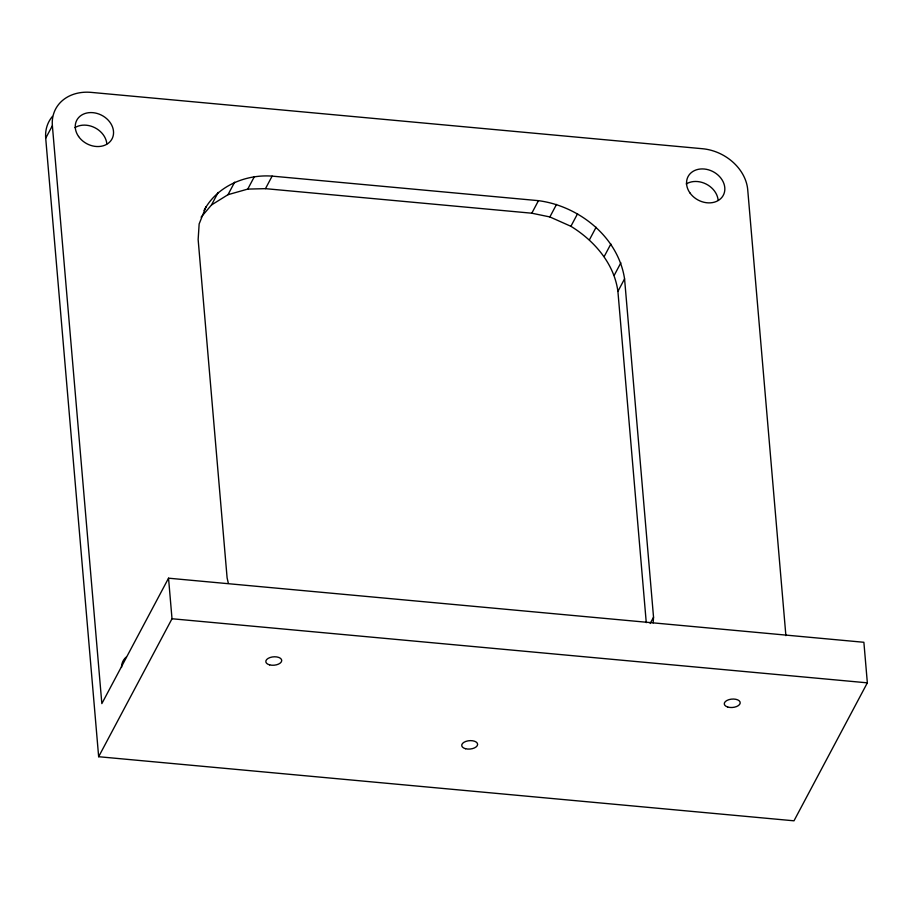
<?xml version="1.0" encoding="UTF-8"?>
<svg xmlns="http://www.w3.org/2000/svg" width="913" height="913" viewBox="0 0 913 913"><rect width="100%" height="100%" fill="white"/><g stroke="black" fill="none" stroke-linecap="round" stroke-linejoin="round"><path stroke-width="1.37" d="M653.172 622.883L653.537 617.211L624.572 278.853C618.215 237.06 579.127 205.996 538.465 200.666L272.131 176.118C245.449 174.155 216.917 186.138 204.044 210.447M206.053 206.68L199.148 223.947L198.144 239.548L227.109 577.906L228.341 583.247M52.372 125.686L101.845 703.615L168.54 578.191L863.881 642.284L867.35 682.844L793.99 820.81L98.65 756.717L45.707 138.228L52.372 125.686A43.881 35.322 28 0 1 91.22 92.384L702.508 148.728A43.881 35.322 28 0 1 747.724 189.778L785.888 635.653M201.111 217.18L211.496 204.969L218.161 192.426M211.496 204.969L227.999 194.686L234.664 182.144M227.999 194.686L247.754 189.094L254.419 176.551M247.754 189.094L265.466 188.66L272.131 176.118M98.65 756.717L172.009 618.752L168.54 578.191M265.466 188.66L531.8 213.208L538.465 200.666M531.8 213.208L549.866 216.94L556.531 204.398M646.267 622.666L617.907 291.395C614.129 263.469 594.272 240.655 570.899 226.298L577.564 213.756M589.433 239.799L596.098 227.257M604.201 256.53L610.865 243.988M614.198 275.361L620.863 262.818M617.907 291.395L624.572 278.853M650.204 623.476L653.537 617.211M172.009 618.752L867.35 682.844M549.866 216.94L570.899 226.298M121.532 667.449A19.949 16.057 28 0 1 126.165 657.12M74.957 127.626A19.949 16.057 28 0 1 94.884 127.729A19.949 16.057 28 0 1 106.832 143.866M686.245 183.97A19.949 16.057 28 0 1 706.171 184.072A19.949 16.057 28 0 1 718.132 200.209M45.707 138.228A43.881 35.322 28 0 1 52.452 116.396M78.575 136.482A19.949 16.057 28 0 0 111.671 139.529A19.949 16.057 28 0 0 92.955 112.664A19.949 16.057 28 0 0 78.575 136.482M689.874 192.826A19.949 16.057 28 0 0 722.959 195.873A19.949 16.057 28 0 0 704.243 169.008A19.949 16.057 28 0 0 689.874 192.826M465.539 748.717A7.977 4.2 -4.9 0 0 477.625 744.46A7.977 4.2 -4.9 0 0 465.835 741.413A7.977 4.2 -4.9 0 0 465.539 748.717M269.643 664.881A7.977 4.2 -4.9 0 0 281.729 660.624A7.977 4.2 -4.9 0 0 269.94 657.565A7.977 4.2 -4.9 0 0 269.643 664.881M727.638 707.004A7.977 4.2 -4.9 0 0 740.169 703.181A7.977 4.2 -4.9 0 0 728.916 699.655A7.977 4.2 -4.9 0 0 727.638 707.004"/></g></svg>
